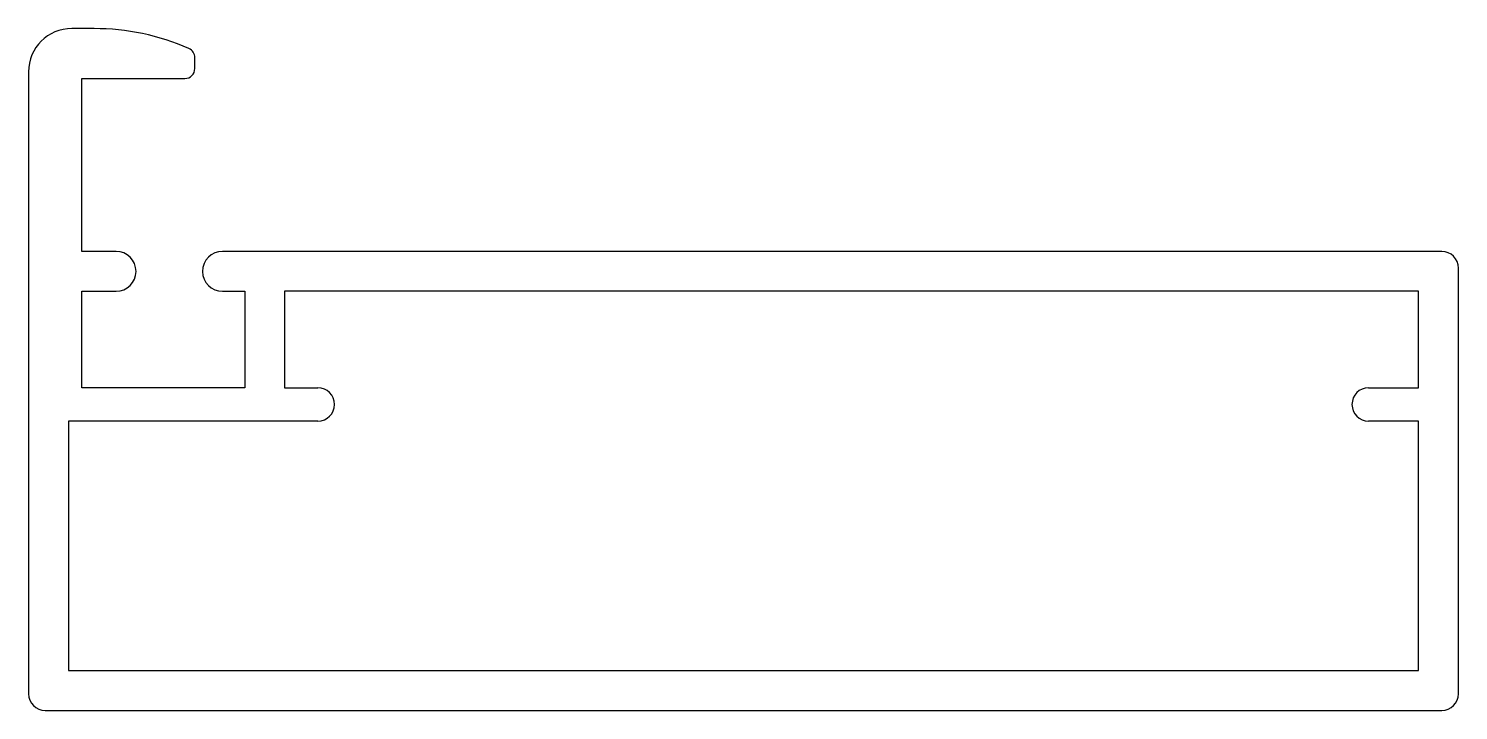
# Model space of a CAD drawing. Extents: x 632.9 to 675.9, y 513.6 to 534.1.
import ezdxf

# ---------------------------------------------------------------- set-up
doc = ezdxf.new("R2010")
doc.units = 0
doc.layers.get('0').update_dxf_attribs({"linetype": 'CONTINUOUS'})

msp = doc.modelspace()

# ---------------------------------------------------------------- linework, layer by layer
at = {"color": 0, "linetype": 'CONTINUOUS'}
for p, q in [((634.858, 534.079), (634.188, 534.079)), ((637.888, 532.879), (637.888, 533.203)), ((632.888, 532.779), (632.888, 514.079)), ((634.488, 532.579), (637.588, 532.579)), ((634.488, 527.379), (634.488, 532.579)), ((635.519, 527.379), (634.488, 527.379)), ((675.388, 527.379), (638.719, 527.379)), ((675.888, 514.079), (675.888, 526.879)), ((634.488, 523.279), (634.488, 526.179)), ((634.488, 526.179), (635.519, 526.179)), ((638.719, 526.179), (639.387, 526.179)), ((639.387, 526.179), (639.387, 523.279)), ((640.587, 526.179), (640.587, 523.279)), ((674.688, 526.179), (640.587, 526.179)), ((674.688, 523.279), (674.688, 526.179)), ((639.387, 523.279), (634.488, 523.279)), ((640.587, 523.279), (641.588, 523.279)), ((673.188, 523.279), (674.688, 523.279)), ((641.588, 522.279), (634.088, 522.279)), ((634.088, 522.279), (634.088, 514.779)), ((674.688, 522.279), (673.188, 522.279)), ((674.688, 514.779), (674.688, 522.279)), ((634.088, 514.779), (674.688, 514.779)), ((633.388, 513.579), (675.388, 513.579))]:
    msp.add_line(p, q, dxfattribs=at)
for centre, radius, start, end in [((634.188, 532.779), 1.3, 90, 180), ((634.858, 527.016), 7.063, 66.1918, 90), ((637.588, 533.203), 0.3, 0, 66.1918), ((637.588, 532.879), 0.3, 270, 0), ((635.519, 526.779), 0.6, 270, 90), ((638.719, 526.779), 0.6, 90, 270), ((675.388, 526.879), 0.5, 0, 90), ((641.588, 522.779), 0.5, 270, 90), ((673.188, 522.779), 0.5, 90, 270), ((633.388, 514.079), 0.5, 180, 270), ((675.388, 514.079), 0.5, 270, 0)]:
    msp.add_arc(centre, radius, start, end, dxfattribs=at)

doc.saveas('drawing.dxf')
